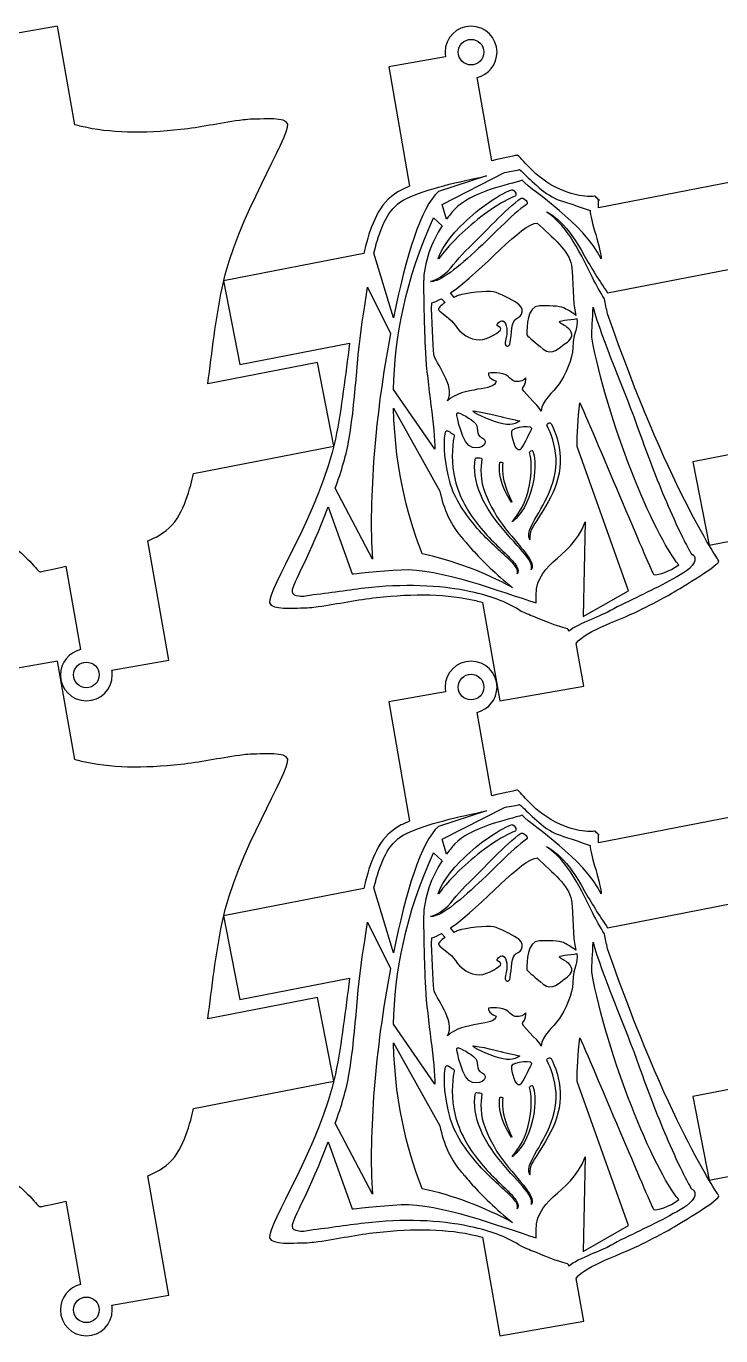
# Model space of a CAD drawing. Extents: x 0 to 3018, y 270 to 1701.
# Drawn here: x 750 to 1509, y 270 to 1701 of the extents above; entities that cross this region are included whole.
import ezdxf

# ---------------------------------------------------------------- set-up
doc = ezdxf.new("R2010")
doc.units = 0
doc.layers.add('H0106_Printing_Least_6', color=7, linetype='CONTINUOUS')

msp = doc.modelspace()

# ---------------------------------------------------------------- linework, layer by layer
at = {"layer": 'H0106_Printing_Least_6', "color": 7}
for points in [[(803.45328, 1593.08596), (784.59828, 1700.644957), (692.902283, 1684.569958), (701.085282, 1637.895959)], [(1208.34127, 1667.134758), (1146.218271, 1656.246759), (1169.070271, 1525.879762)], [(1258.732269, 1553.555761), (1242.749269, 1644.739759)], [(1253.102269, 1537.025762), (1200.46227, 1520.124762)], [(1209.36927, 1489.704763), (1204.59127, 1506.022762), (1272.578268, 1540.819761)], [(1385.297265, 1409.327765), (1539.513262, 1439.381764), (1521.703262, 1530.756762), (1375.427266, 1502.251762), (1375.420266, 1507.188762), (1375.481266, 1510.270762), (1375.511266, 1511.027762), (1375.515266, 1511.118762), (1375.515266, 1511.167762)], [(1371.631266, 1514.896762), (1371.445266, 1514.881762), (1371.078266, 1514.851762), (1369.594266, 1514.726762)], [(1195.20727, 1491.294763), (1204.49627, 1482.526763)], [(1119.101272, 1452.291764), (965.956276, 1422.446764), (983.765275, 1331.067767), (1103.554272, 1354.416766)], [(1151.600271, 1382.054765), (1130.105272, 1452.882764)], [(1123.054272, 1415.408765), (1148.373271, 1364.914766)], [(1203.79127, 1402.977765), (1207.93527, 1398.833765)], [(1217.61327, 1404.334765), (1213.84727, 1409.258765)], [(933.115277, 1212.00997), (1086.260273, 1241.854969), (1068.451273, 1333.233967), (948.662276, 1309.885967)], [(1196.71227, 1238.534769), (1151.517271, 1303.926767)], [(1151.498271, 1283.542768), (1202.01627, 1192.85277)], [(1632.729059, 1254.974969), (1478.514063, 1224.920969), (1496.323063, 1133.545972), (1642.599059, 1162.050971), (1642.606059, 1157.113971), (1642.546059, 1154.031971), (1642.515059, 1153.274971), (1642.511059, 1153.183971), (1642.511059, 1153.134971)], [(1360.927266, 1159.161771), (1358.709266, 1055.622774), (1408.021265, 1083.964773), (1352.096266, 1241.558769)], [(1128.422272, 1118.428772), (1087.891273, 1195.96577)], [(1080.069273, 1175.424771), (1106.274272, 1102.329772)], [(843.875279, 997.166975), (905.998277, 1008.054975), (883.146278, 1138.421972)], [(1237.951269, 1128.343772), (1237.953269, 1128.339772)], [(793.48428, 1110.746972), (809.46728, 1019.562975)], [(1248.764269, 1071.216773), (1267.618268, 963.656776), (1359.315266, 979.732776), (1351.131266, 1026.405774)], [(1343.096266, 1039.666774), (1342.920266, 1040.673774)], [(803.45328, 899.435778), (784.59828, 1006.994775), (692.902283, 990.919775), (701.085282, 944.245776)], [(1208.34127, 973.484476), (1146.218271, 962.596476), (1169.070271, 832.229479)], [(1258.732269, 859.905479), (1242.749269, 951.089476)], [(1209.36927, 796.05448), (1204.59127, 812.37248), (1272.578268, 847.169479)], [(1253.102269, 843.375479), (1200.46227, 826.475479)], [(1385.297265, 715.676482), (1539.513262, 745.731481), (1521.703262, 837.106479), (1375.427266, 808.60148), (1375.420266, 813.53848), (1375.481266, 816.62048), (1375.511266, 817.37748), (1375.515266, 817.46848), (1375.515266, 817.51748)], [(1371.631266, 821.246479), (1371.445266, 821.231479), (1371.078266, 821.201479), (1369.594266, 821.076479)], [(1195.20727, 797.64448), (1204.49627, 788.87648)], [(1119.101272, 758.641481), (965.956276, 728.796482), (983.765275, 637.418484), (1103.554272, 660.766483)], [(1151.600271, 688.404483), (1130.105272, 759.232481)], [(1123.054272, 721.758482), (1148.373271, 671.264483)], [(1217.61327, 710.684482), (1213.84727, 715.608482)], [(1203.79127, 709.327482), (1207.93527, 705.183482)], [(933.115277, 518.359787), (1086.260273, 548.205786), (1068.451273, 639.583784), (948.662276, 616.235785)], [(1196.71227, 544.884486), (1151.517271, 610.276485)], [(1151.498271, 589.892485), (1202.01627, 499.202488)], [(1632.729059, 561.324786), (1478.514063, 531.270787), (1496.323063, 439.895789), (1642.599059, 468.399788), (1642.606059, 463.463788), (1642.546059, 460.381788), (1642.515059, 459.624789), (1642.511059, 459.533789), (1642.511059, 459.484789)], [(1360.927266, 465.511488), (1358.709266, 361.972491), (1408.021265, 390.31449), (1352.096266, 547.908486)], [(1128.422272, 424.778489), (1087.891273, 502.315487)], [(1080.069273, 481.774488), (1106.274272, 408.67949)], [(843.875279, 303.516792), (905.998277, 314.404792), (883.146278, 444.771789)], [(1237.951269, 434.693489), (1237.953269, 434.689489)], [(793.48428, 417.09679), (809.46728, 325.912792)], [(1248.764269, 377.566491), (1267.618268, 270.006493), (1359.315266, 286.082493), (1351.131266, 332.755492)], [(1343.096266, 346.016491), (1342.920266, 347.023491)]]:
    msp.add_lwpolyline(points, dxfattribs=at)
for points in [[(1236.206269, 1686.303758)], [(1284.396268, 1514.934762)], [(1291.039268, 1512.835762)], [(1132.708272, 1462.956763)], [(1345.859266, 1439.536764)], [(1184.35627, 1421.087764)], [(1385.321265, 1386.441765)], [(1239.393269, 1268.459768)], [(1271.042268, 1266.096768)], [(1302.029267, 1259.671769)], [(1103.024272, 1250.074769)], [(1300.008267, 1234.816769)], [(1274.088268, 1197.12177)], [(1300.609267, 1139.532772)], [(1286.685268, 1107.078772)], [(1302.379267, 1110.756772)], [(1479.925263, 1114.884772)], [(816.01028, 1005.968975)], [(1236.206269, 992.653475)], [(1284.396268, 821.284479)], [(1291.039268, 819.18548)], [(1132.708272, 769.306481)], [(1345.859266, 745.886481)], [(1184.35627, 727.437482)], [(1385.321265, 692.791483)], [(1239.393269, 574.809486)], [(1271.042268, 572.446486)], [(1302.029267, 566.021486)], [(1103.024272, 556.424486)], [(1300.008267, 541.166486)], [(1274.088268, 503.471487)], [(1300.609267, 445.882489)], [(1302.379267, 417.10649)], [(1479.925263, 421.234489)], [(1286.685268, 413.42849)], [(816.01028, 312.318792)]]:
    msp.add_lwpolyline(points, close=True, dxfattribs=at)
for points in [[(1236.206269, 1700.664757), (1220.551269, 1700.664757), (1207.86027, 1687.973758), (1207.86027, 1672.318758)], [(1264.553268, 1672.318758), (1264.553268, 1687.973758), (1251.862269, 1700.664757), (1236.206269, 1700.664757)], [(1222.157269, 1672.318758), (1222.157269, 1680.042758), (1228.447269, 1686.303758), (1236.206269, 1686.303758)], [(1236.206269, 1686.303758), (1243.965269, 1686.303758), (1250.255269, 1680.042758), (1250.255269, 1672.318758)], [(1207.86027, 1672.318758), (1207.86027, 1670.546758), (1208.03027, 1668.816758), (1208.34127, 1667.134758)], [(1236.206269, 1658.333759), (1228.447269, 1658.333759), (1222.157269, 1664.594758), (1222.157269, 1672.318758)], [(1250.255269, 1672.318758), (1250.255269, 1664.594758), (1243.965269, 1658.333759), (1236.206269, 1658.333759)], [(1242.749269, 1644.739759), (1255.248269, 1647.693759), (1264.553268, 1658.915759), (1264.553268, 1672.318758)], [(810.83028, 1591.13896), (808.29928, 1591.72996), (805.85528, 1592.39296), (803.45328, 1593.08596)], [(919.300277, 1587.78096), (878.432278, 1583.27196), (840.919279, 1583.76096), (810.83028, 1591.13896)], [(983.117275, 1597.73096), (960.690276, 1594.64096), (939.805277, 1589.90096), (919.300277, 1587.78096)], [(964.225276, 1414.643965), (980.192275, 1492.294963), (1038.744274, 1579.478961), (1036.026274, 1593.69496)], [(1002.202275, 1599.12796), (995.892275, 1599.29096), (988.786275, 1598.40796), (983.117275, 1597.73096)], [(1036.026274, 1593.69496), (1034.230274, 1601.42996), (1008.676275, 1599.22996), (1002.202275, 1599.12796)], [(1286.862268, 1559.662761), (1285.999268, 1559.715761), (1274.707268, 1557.420761), (1258.732269, 1553.555761)], [(1333.865267, 1522.215762), (1304.050267, 1535.325762), (1290.991268, 1558.439761), (1286.862268, 1559.662761)], [(1165.523271, 1512.322762), (1186.49227, 1522.620762), (1224.403269, 1531.251762), (1253.102269, 1537.025762)], [(1292.160268, 1532.304762), (1277.654268, 1527.769762), (1235.142269, 1519.269762), (1218.13927, 1500.566762)], [(1272.578268, 1540.819761), (1280.375268, 1542.303761), (1286.264268, 1543.409761), (1289.139268, 1544.078761)], [(1289.139268, 1544.078761), (1298.001268, 1536.703762), (1310.767267, 1520.905762), (1327.948267, 1512.515762)], [(1378.258266, 1446.554764), (1358.507266, 1486.221763), (1304.843267, 1518.850762), (1292.160268, 1532.304762)], [(1159.916271, 1521.681762), (1150.182271, 1516.732762), (1140.301271, 1507.926762), (1134.908272, 1497.469763)], [(1200.46227, 1520.124762), (1181.94327, 1503.599762), (1164.685271, 1448.604764), (1151.600271, 1382.054765)], [(1169.070271, 1525.879762), (1165.820271, 1524.494762), (1162.752271, 1523.089762), (1159.916271, 1521.681762)], [(1224.594269, 1482.025763), (1241.635269, 1499.156763), (1264.298268, 1516.057762), (1280.755268, 1522.062762)], [(1280.755268, 1522.062762), (1282.037268, 1522.474762), (1284.674268, 1519.583762), (1285.026268, 1518.077762)], [(1285.026268, 1518.077762), (1285.376268, 1516.574762), (1285.271268, 1515.222762), (1284.396268, 1514.934762)], [(1357.467266, 1515.195762), (1349.320266, 1516.437762), (1341.290266, 1519.042762), (1333.865267, 1522.215762)], [(1132.708272, 1462.956763), (1138.858272, 1484.260763), (1147.189271, 1504.087762), (1165.523271, 1512.322762)], [(1284.396268, 1514.934762), (1270.049268, 1509.766762), (1246.754269, 1493.627763), (1229.666269, 1477.797763)], [(1230.234269, 1455.197764), (1251.419269, 1475.225763), (1273.542268, 1500.959762), (1291.039268, 1512.835762)], [(1296.811268, 1506.014762), (1281.153268, 1495.444763), (1257.862269, 1469.805763), (1236.345269, 1450.637764)], [(1291.039268, 1512.835762), (1292.614268, 1513.627762), (1296.691268, 1510.380762), (1297.209268, 1509.066762)], [(1297.209268, 1509.066762), (1297.720268, 1507.748762), (1297.732268, 1506.461762), (1296.811268, 1506.014762)], [(1327.948267, 1512.515762), (1333.752267, 1509.785762), (1345.492266, 1506.996762), (1366.155266, 1499.272763)], [(1369.594266, 1514.726762), (1365.626266, 1514.419762), (1361.537266, 1514.620762), (1357.467266, 1515.195762)], [(1375.515266, 1511.167762), (1378.971266, 1507.877762), (1370.812266, 1515.710762), (1371.631266, 1514.896762)], [(1134.908272, 1497.469763), (1129.176272, 1487.213763), (1125.327272, 1476.211763), (1122.247272, 1464.982763)], [(1151.517271, 1303.926767), (1152.802271, 1359.848766), (1164.327271, 1423.767764), (1195.20727, 1491.294763)], [(1218.13927, 1500.566762), (1215.17827, 1497.307763), (1212.22727, 1493.657763), (1209.36927, 1489.704763)], [(1332.358267, 1486.021763), (1324.571267, 1494.304763), (1318.237267, 1497.632763), (1318.763267, 1497.912763)], [(1318.763267, 1497.912763), (1318.899267, 1497.878763), (1325.733267, 1494.796763), (1333.986267, 1486.547763)], [(1366.155266, 1499.272763), (1366.015266, 1490.974763), (1378.727266, 1454.875764), (1378.258266, 1446.554764)], [(1204.49627, 1482.526763), (1193.17027, 1464.698763), (1184.35627, 1442.334764), (1184.35627, 1421.087764)], [(1200.46427, 1446.171764), (1199.16127, 1446.099764), (1206.97227, 1465.219763), (1224.594269, 1482.025763)], [(1229.666269, 1477.797763), (1211.78327, 1462.214763), (1200.79927, 1446.304764), (1200.46427, 1446.171764)], [(1213.84727, 1409.258765), (1248.953269, 1433.631764), (1291.561268, 1485.638763), (1308.450267, 1485.638763)], [(1308.450267, 1485.638763), (1325.453267, 1469.392763), (1343.217266, 1455.785764), (1345.859266, 1439.536764)], [(1357.062266, 1449.387764), (1349.100266, 1464.739763), (1340.335266, 1477.937763), (1332.358267, 1486.021763)], [(1333.986267, 1486.547763), (1342.422266, 1478.513763), (1351.606266, 1465.319763), (1359.883266, 1450.129764)], [(1122.247272, 1464.982763), (1121.104272, 1460.787763), (1120.063272, 1456.558764), (1119.101272, 1452.291764)], [(1130.105272, 1452.882764), (1130.921272, 1456.270764), (1131.773272, 1459.640764), (1132.708272, 1462.956763)], [(1205.40327, 1428.508764), (1213.19227, 1433.903764), (1219.81527, 1445.104764), (1230.234269, 1455.197764)], [(1236.345269, 1450.637764), (1225.616269, 1440.888764), (1215.32227, 1432.377764), (1206.99727, 1427.258764)], [(1381.993265, 1402.707765), (1372.502266, 1417.413765), (1365.047266, 1434.412764), (1357.062266, 1449.387764)], [(1359.883266, 1450.129764), (1367.427266, 1436.615764), (1376.569266, 1422.359764), (1385.297265, 1409.327765)], [(1345.859266, 1439.536764), (1348.505266, 1423.298764), (1346.616266, 1399.511765), (1350.766266, 1384.772765)], [(1184.35627, 1421.087764), (1184.35627, 1400.684765), (1184.89827, 1381.103765), (1185.98427, 1349.941766)], [(1192.07427, 1421.780764), (1191.84727, 1422.086764), (1197.68727, 1422.780764), (1205.40327, 1428.508764)], [(1206.99727, 1427.258764), (1198.76227, 1421.787764), (1192.16127, 1421.348764), (1192.07427, 1421.780764)], [(948.662276, 1309.885967), (953.403276, 1344.568966), (957.111276, 1380.051965), (964.225276, 1414.643965)], [(1120.260272, 1395.225765), (1121.142272, 1402.009765), (1122.062272, 1408.741765), (1123.054272, 1415.408765)], [(1193.20027, 1398.348765), (1196.57027, 1399.387765), (1200.11627, 1400.969765), (1203.79127, 1402.977765)], [(1222.196269, 1406.345765), (1220.956269, 1405.890765), (1219.36527, 1405.191765), (1217.61327, 1404.334765)], [(1260.650268, 1410.445765), (1253.848269, 1411.860765), (1229.793269, 1409.127765), (1222.196269, 1406.345765)], [(1285.588268, 1398.822765), (1281.880268, 1400.904765), (1267.451268, 1409.025765), (1260.650268, 1410.445765)], [(1385.321265, 1386.441765), (1383.977265, 1392.090765), (1382.888265, 1397.534765), (1381.993265, 1402.707765)], [(1103.024272, 1250.074769), (1111.321272, 1299.129768), (1111.317272, 1348.339766), (1120.260272, 1395.225765)], [(1195.46627, 1342.426766), (1194.71127, 1351.118766), (1192.82427, 1382.860765), (1193.20027, 1398.348765)], [(1207.93527, 1398.833765), (1203.08227, 1395.630765), (1199.43227, 1392.309765), (1200.85227, 1390.606765)], [(1200.85227, 1390.606765), (1203.68627, 1387.202765), (1214.45527, 1381.073765), (1219.08527, 1373.599766)], [(1285.588268, 1381.103765), (1291.877268, 1383.382765), (1296.210268, 1392.870765), (1285.588268, 1398.822765)], [(1310.812267, 1395.138765), (1297.098268, 1394.286765), (1297.209268, 1372.842766), (1297.209268, 1363.396766)], [(1337.170267, 1393.154765), (1333.770267, 1394.858765), (1319.342267, 1395.668765), (1310.812267, 1395.138765)], [(1350.766266, 1384.772765), (1347.105266, 1387.683765), (1339.813267, 1391.832765), (1337.170267, 1393.154765)], [(1367.955266, 1360.924766), (1368.285266, 1369.136766), (1368.947266, 1380.823765), (1369.542266, 1393.552765)], [(1369.542266, 1393.552765), (1378.867266, 1359.133766), (1404.826265, 1300.481767), (1420.004264, 1257.434769)], [(1219.08527, 1373.599766), (1224.469269, 1364.907766), (1235.712269, 1357.729766), (1245.347269, 1358.012766)], [(1268.867268, 1369.915766), (1268.867268, 1372.467766), (1262.918268, 1373.031766), (1264.617268, 1375.019766)], [(1264.617268, 1375.019766), (1266.319268, 1377.003766), (1270.285268, 1382.103765), (1273.687268, 1375.867766)], [(1273.687268, 1375.867766), (1277.088268, 1369.632766), (1274.255268, 1359.148766), (1273.403268, 1355.180766)], [(1279.025268, 1355.006766), (1280.271268, 1363.778766), (1280.473268, 1379.248766), (1285.588268, 1381.103765)], [(1333.770267, 1376.151766), (1331.215267, 1378.135766), (1333.487267, 1378.699766), (1338.302267, 1379.411766)], [(1345.670266, 1366.516766), (1342.857266, 1372.392766), (1336.319267, 1374.167766), (1333.770267, 1376.151766)], [(1338.302267, 1379.411766), (1341.873266, 1379.941766), (1348.752266, 1380.149765), (1351.617266, 1381.201765)], [(1351.617266, 1381.201765), (1353.742266, 1369.976766), (1347.862266, 1368.867766), (1347.370266, 1349.229766)], [(1506.802262, 1116.531772), (1504.677262, 1120.347772), (1450.348264, 1198.99777), (1385.321265, 1386.441765)], [(1148.373271, 1364.914766), (1131.277272, 1276.837768), (1124.220272, 1183.85377), (1128.422272, 1118.428772)], [(1245.347269, 1358.012766), (1254.982269, 1358.296766), (1268.867268, 1367.364766), (1268.867268, 1369.915766)], [(1297.209268, 1363.396766), (1299.948268, 1360.375766), (1305.427267, 1355.748766), (1315.064267, 1347.809766)], [(1338.018267, 1353.193766), (1342.270266, 1356.029766), (1348.487266, 1360.636766), (1345.670266, 1366.516766)], [(1462.998263, 1112.366772), (1435.769264, 1144.418771), (1384.266265, 1270.424768), (1367.955266, 1360.924766)], [(1103.554272, 1354.416766), (1098.814273, 1319.732767), (1095.105273, 1284.250768), (1087.991273, 1249.657769)], [(1185.98427, 1349.941766), (1187.10927, 1317.646767), (1196.03427, 1268.739768), (1196.60027, 1242.668769)], [(1273.403268, 1355.180766), (1272.553268, 1351.209766), (1278.077268, 1348.339766), (1279.025268, 1355.006766)], [(1315.064267, 1347.809766), (1324.699267, 1339.874767), (1333.770267, 1350.361766), (1338.018267, 1353.193766)], [(1347.370266, 1349.229766), (1347.090266, 1337.894767), (1339.139267, 1319.471767), (1332.343267, 1309.832767)], [(1210.39427, 1291.413768), (1220.219269, 1307.284767), (1196.22427, 1333.733767), (1195.46627, 1342.426766)], [(1255.171269, 1321.644767), (1255.171269, 1321.644767), (1254.416269, 1315.973767), (1263.483268, 1312.952767)], [(1276.710268, 1317.866767), (1271.042268, 1323.533767), (1255.171269, 1321.644767), (1255.171269, 1321.644767)], [(1288.800268, 1312.573767), (1284.267268, 1312.198767), (1282.378268, 1312.198767), (1276.710268, 1317.866767)], [(1295.983268, 1316.351767), (1295.983268, 1316.351767), (1293.336268, 1312.952767), (1288.800268, 1312.573767)], [(1292.581268, 1305.769767), (1295.983268, 1308.037767), (1295.983268, 1316.351767), (1295.983268, 1316.351767)], [(1263.483268, 1312.952767), (1263.296268, 1301.457767), (1227.587269, 1307.663767), (1210.39427, 1291.413768)], [(1312.607267, 1280.078768), (1309.962267, 1287.260768), (1289.179268, 1303.505767), (1292.581268, 1305.769767)], [(1332.343267, 1309.832767), (1325.551267, 1300.200767), (1313.837267, 1291.981768), (1312.607267, 1280.078768)], [(1352.096266, 1241.558769), (1351.914266, 1254.377769), (1353.171266, 1271.467768), (1354.958266, 1289.261768)], [(1354.958266, 1289.261768), (1373.551266, 1247.835769), (1433.952264, 1102.455772), (1435.792264, 1101.534772)], [(1182.85927, 1124.269772), (1170.558271, 1155.371771), (1152.975271, 1211.91177), (1151.498271, 1283.542768)], [(1220.548269, 1277.386768), (1220.399269, 1281.085768), (1232.594269, 1273.558768), (1239.393269, 1268.459768)], [(1237.839269, 1240.401769), (1226.366269, 1243.236769), (1220.632269, 1275.323768), (1220.548269, 1277.386768)], [(1237.977269, 1280.078768), (1235.666269, 1281.990768), (1263.105268, 1275.732768), (1268.585268, 1274.221768)], [(1271.042268, 1266.096768), (1260.084268, 1268.739768), (1242.924269, 1275.989768), (1237.977269, 1280.078768)], [(1268.585268, 1274.221768), (1274.064268, 1272.710768), (1289.368268, 1269.306768), (1289.368268, 1269.306768)], [(1207.92427, 1255.446769), (1208.60927, 1262.822768), (1214.59727, 1255.683769), (1215.79927, 1255.446769)], [(1239.393269, 1268.459768), (1246.197269, 1263.359768), (1239.679269, 1254.288769), (1248.181269, 1250.884769)], [(1289.368268, 1269.306768), (1289.368268, 1269.306768), (1281.999268, 1263.450768), (1271.042268, 1266.096768)], [(1280.913268, 1258.539769), (1281.480268, 1263.359768), (1306.420267, 1266.051768), (1302.029267, 1259.671769)], [(1302.029267, 1259.671769), (1298.634268, 1254.750769), (1292.390268, 1238.984769), (1289.368268, 1237.853769)], [(1319.188267, 1264.136768), (1318.567267, 1265.412768), (1319.408267, 1266.277768), (1320.644267, 1266.932768)], [(1329.018267, 1229.040769), (1328.421267, 1243.191769), (1323.553267, 1255.602769), (1319.188267, 1264.136768)], [(1320.644267, 1266.932768), (1321.881267, 1267.587768), (1323.138267, 1267.602768), (1323.709267, 1266.434768)], [(1323.709267, 1266.434768), (1328.275267, 1257.513769), (1333.256267, 1244.379769), (1333.656267, 1229.441769)], [(1087.991273, 1249.657769), (1072.024273, 1172.007771), (1013.472275, 1084.823773), (1016.190275, 1070.607773)], [(1087.891273, 1195.96577), (1094.595273, 1214.57377), (1100.181272, 1233.260769), (1103.024272, 1250.074769)], [(1212.89927, 1203.34477), (1207.87327, 1222.142769), (1205.62827, 1242.624769), (1207.92427, 1255.446769)], [(1217.60327, 1252.710769), (1215.38427, 1240.272769), (1214.30427, 1222.880769), (1218.82227, 1204.85577)], [(1215.79927, 1255.446769), (1216.99727, 1255.218769), (1217.85327, 1254.313769), (1217.60327, 1252.710769)], [(1248.181269, 1250.884769), (1256.684269, 1247.484769), (1249.313269, 1237.569769), (1237.839269, 1240.401769)], [(1289.368268, 1237.853769), (1284.999268, 1236.209769), (1280.024268, 1250.987769), (1280.913268, 1258.539769)], [(1420.004264, 1257.434769), (1428.772264, 1232.446769), (1438.657264, 1206.61877), (1449.539264, 1181.12377)], [(1196.60027, 1242.668769), (1196.62927, 1241.351769), (1196.66727, 1239.962769), (1196.71227, 1238.534769)], [(1296.635268, 1186.55077), (1302.272267, 1202.81377), (1303.668267, 1224.357769), (1300.008267, 1234.816769)], [(1303.840267, 1236.382769), (1308.094267, 1223.737769), (1305.803267, 1202.59177), (1299.454268, 1185.90077)], [(1300.008267, 1234.816769), (1299.739268, 1235.521769), (1300.498267, 1236.129769), (1301.519267, 1236.641769)], [(1301.519267, 1236.641769), (1302.537267, 1237.165769), (1303.512267, 1237.219769), (1303.840267, 1236.382769)], [(1246.816269, 1188.57377), (1240.618269, 1202.61177), (1239.111269, 1217.27677), (1240.720269, 1227.640769)], [(1240.720269, 1227.640769), (1240.903269, 1229.186769), (1241.721269, 1229.450769), (1242.675269, 1229.292769)], [(1242.675269, 1229.292769), (1243.628269, 1229.137769), (1248.090269, 1229.238769), (1247.946269, 1227.977769)], [(1247.946269, 1227.977769), (1246.436269, 1218.15777), (1245.925269, 1204.24977), (1251.659269, 1190.67277)], [(1271.941268, 1196.08377), (1267.734268, 1205.09477), (1266.392268, 1217.28177), (1267.678268, 1224.068769)], [(1267.678268, 1224.068769), (1267.724268, 1224.575769), (1268.496268, 1224.595769), (1269.434268, 1224.458769)], [(1269.434268, 1224.458769), (1270.373268, 1224.321769), (1271.118268, 1224.027769), (1271.079268, 1223.617769)], [(1271.079268, 1223.617769), (1269.894268, 1217.22077), (1270.672268, 1206.13777), (1274.088268, 1197.12177)], [(1319.637267, 1186.96077), (1325.806267, 1199.75177), (1329.863267, 1214.90977), (1329.018267, 1229.040769)], [(1333.656267, 1229.441769), (1334.292267, 1214.51377), (1329.722267, 1198.75477), (1323.055267, 1185.93877)], [(929.969277, 1199.31997), (931.112277, 1203.51497), (932.154277, 1207.74397), (933.115277, 1212.00997)], [(1243.055269, 1152.102771), (1230.658269, 1166.440771), (1217.65627, 1184.49077), (1212.89927, 1203.34477)], [(1218.82227, 1204.85577), (1223.089269, 1186.78577), (1233.188269, 1168.978771), (1244.943269, 1154.645771)], [(917.309277, 1166.831971), (923.041277, 1177.088971), (926.889277, 1188.09097), (929.969277, 1199.31997)], [(1202.01627, 1192.85277), (1206.29227, 1173.903771), (1213.95427, 1154.568771), (1227.776269, 1140.076771)], [(1272.279268, 1149.697771), (1262.591268, 1161.082771), (1252.831269, 1174.452771), (1246.816269, 1188.57377)], [(1251.659269, 1190.67277), (1257.226269, 1177.038771), (1264.499268, 1163.163771), (1273.776268, 1151.706771)], [(1280.650268, 1180.59977), (1280.323268, 1180.25977), (1275.935268, 1187.02777), (1271.941268, 1196.08377)], [(1274.088268, 1197.12177), (1277.350268, 1188.12077), (1280.999268, 1180.88277), (1280.650268, 1180.59977)], [(1041.074274, 1083.634773), (1040.973274, 1090.877773), (1061.162273, 1124.298772), (1080.069273, 1175.424771)], [(1281.302268, 1159.165771), (1280.487268, 1159.466771), (1291.352268, 1169.745771), (1296.635268, 1186.55077)], [(1299.454268, 1185.90077), (1293.324268, 1168.860771), (1281.519268, 1158.924771), (1281.302268, 1159.165771)], [(1302.070267, 1154.405771), (1306.088267, 1163.194771), (1313.616267, 1174.050771), (1319.637267, 1186.96077)], [(1323.055267, 1185.93877), (1316.539267, 1172.966771), (1308.601267, 1162.417771), (1304.055267, 1154.127771)], [(1449.539264, 1181.12377), (1454.975264, 1168.376771), (1460.665263, 1155.712771), (1466.742263, 1143.336771)], [(892.300278, 1142.620971), (902.034277, 1147.568971), (911.916277, 1156.375971), (917.309277, 1166.831971)], [(1307.464267, 1070.607773), (1303.027267, 1117.019772), (1343.698266, 1114.434772), (1360.927266, 1159.161771)], [(1277.709268, 1118.110772), (1268.800268, 1126.609772), (1255.435269, 1137.646772), (1243.055269, 1152.102771)], [(1244.943269, 1154.645771), (1256.646269, 1140.195771), (1269.541268, 1128.859772), (1278.290268, 1119.885772)], [(1297.355268, 1120.739772), (1291.533268, 1128.546772), (1281.940268, 1138.255772), (1272.279268, 1149.697771)], [(1273.776268, 1151.706771), (1283.042268, 1140.196771), (1292.323268, 1130.241772), (1298.037268, 1122.044772)], [(1300.609267, 1139.532772), (1300.149267, 1138.749772), (1297.153268, 1145.554771), (1302.070267, 1154.405771)], [(1304.055267, 1154.127771), (1298.795268, 1145.837771), (1300.479267, 1139.649772), (1300.609267, 1139.532772)], [(718.351282, 1142.086971), (748.166281, 1128.975972), (761.225281, 1105.862972), (765.354281, 1104.639972)], [(883.146278, 1138.421972), (886.396278, 1139.807972), (889.465278, 1141.211971), (892.300278, 1142.620971)], [(1227.776269, 1140.076771), (1227.776269, 1140.076771), (1231.539269, 1135.411772), (1237.951269, 1128.343772)], [(1466.742263, 1143.336771), (1469.797263, 1137.153772), (1472.909263, 1131.027772), (1476.347263, 1125.057772)], [(1281.556268, 1087.481773), (1250.528269, 1103.908772), (1216.71327, 1117.174772), (1182.85927, 1124.269772)], [(1237.953269, 1128.339772), (1247.683269, 1117.617772), (1263.512268, 1101.360772), (1281.556268, 1087.481773)], [(1286.685268, 1107.078772), (1285.573268, 1110.147772), (1282.115268, 1113.853772), (1277.709268, 1118.110772)], [(1278.290268, 1119.885772), (1282.641268, 1115.390772), (1286.021268, 1111.370772), (1287.312268, 1107.892772)], [(1302.379267, 1110.756772), (1302.111267, 1113.337772), (1300.245267, 1116.853772), (1297.355268, 1120.739772)], [(1298.037268, 1122.044772), (1300.898267, 1117.984772), (1302.774267, 1114.185772), (1303.000267, 1111.256772)], [(1455.577264, 1081.101773), (1466.295263, 1087.769773), (1508.774262, 1112.741772), (1506.802262, 1116.531772)], [(1476.347263, 1125.057772), (1477.945263, 1122.198772), (1478.270263, 1124.322772), (1479.789263, 1121.971772)], [(1479.789263, 1121.971772), (1481.027263, 1119.711772), (1481.068263, 1117.375772), (1479.925263, 1114.884772)], [(765.354281, 1104.639972), (766.217281, 1104.586972), (777.509281, 1106.880972), (793.48428, 1110.746972)], [(1106.274272, 1102.329772), (1106.274272, 1102.329772), (1136.318272, 1105.764772), (1160.037271, 1106.927772)], [(1160.037271, 1106.927772), (1201.15327, 1108.945772), (1269.632268, 1082.445773), (1307.464267, 1070.607773)], [(1286.665268, 1102.330772), (1286.264268, 1102.310772), (1287.803268, 1103.963772), (1286.685268, 1107.078772)], [(1287.312268, 1107.892772), (1288.688268, 1104.206772), (1286.579268, 1102.274772), (1286.665268, 1102.330772)], [(1301.830267, 1106.927772), (1301.522267, 1106.941772), (1302.622267, 1108.165772), (1302.379267, 1110.756772)], [(1303.000267, 1111.256772), (1303.238267, 1108.280772), (1301.798267, 1106.946772), (1301.830267, 1106.927772)], [(1435.792264, 1101.534772), (1438.059264, 1100.399772), (1453.362264, 1104.435772), (1462.998263, 1112.366772)], [(1479.925263, 1114.884772), (1474.288263, 1104.809772), (1463.543263, 1101.046772), (1453.094264, 1094.841773)], [(1127.894272, 1087.481773), (1107.278272, 1085.535773), (1085.767273, 1081.851773), (1063.765273, 1079.341773)], [(1240.122269, 1081.840773), (1209.10327, 1089.404773), (1169.084271, 1091.691773), (1127.894272, 1087.481773)], [(1453.094264, 1094.841773), (1442.133264, 1088.708773), (1431.142264, 1083.683773), (1420.674264, 1078.341773)], [(1048.195274, 1077.841773), (1043.567274, 1079.030773), (1041.250274, 1078.622773), (1041.074274, 1083.634773)], [(1063.765273, 1079.341773), (1058.432274, 1078.883773), (1052.407274, 1076.705773), (1048.195274, 1077.841773)], [(1069.100273, 1066.571773), (1091.526273, 1069.660773), (1112.411272, 1074.400773), (1132.916272, 1076.520773)], [(1132.916272, 1076.520773), (1173.784271, 1081.030773), (1211.29827, 1080.541773), (1241.386269, 1073.162773)], [(1291.003268, 1061.416773), (1277.355268, 1070.692773), (1260.219268, 1077.187773), (1240.122269, 1081.840773)], [(1241.386269, 1073.162773), (1243.918269, 1072.571773), (1246.361269, 1071.909773), (1248.764269, 1071.216773)], [(1420.674264, 1078.341773), (1410.202265, 1072.999773), (1397.613265, 1067.756773), (1388.478265, 1062.206773)], [(1423.229264, 1064.072773), (1433.592264, 1069.410773), (1444.522264, 1074.866773), (1455.577264, 1081.101773)], [(1016.190275, 1070.607773), (1017.987275, 1062.872773), (1043.540274, 1065.072773), (1050.014274, 1065.174773)], [(1050.014274, 1065.174773), (1056.324274, 1065.011773), (1063.430273, 1065.893773), (1069.100273, 1066.571773)], [(1307.567267, 1054.476774), (1301.989267, 1056.664774), (1296.476268, 1058.997774), (1291.003268, 1061.416773)], [(1388.478265, 1062.206773), (1380.806265, 1057.331774), (1352.679266, 1048.180774), (1343.096266, 1039.666774)], [(1351.415266, 1026.910774), (1360.615266, 1040.252774), (1403.126265, 1053.316774), (1423.229264, 1064.072773)], [(1341.500266, 1042.228774), (1326.963267, 1046.310774), (1321.706267, 1048.934774), (1307.567267, 1054.476774)], [(1342.920266, 1040.673774), (1342.788266, 1041.423774), (1342.233266, 1042.022774), (1341.500266, 1042.228774)], [(809.46728, 1019.562975), (796.96828, 1016.607975), (787.66428, 1005.385975), (787.66428, 991.983975)], [(1351.131266, 1026.405774), (1351.226266, 1026.575774), (1351.315266, 1026.729774), (1351.415266, 1026.910774)], [(801.96128, 991.983975), (801.96128, 999.707975), (808.25128, 1005.968975), (816.01028, 1005.968975)], [(816.01028, 1005.968975), (823.769279, 1005.968975), (830.059279, 999.707975), (830.059279, 991.983975)], [(1236.206269, 1007.014475), (1220.551269, 1007.014475), (1207.86027, 994.323475), (1207.86027, 978.668476)], [(1264.553268, 978.668476), (1264.553268, 994.323475), (1251.862269, 1007.014475), (1236.206269, 1007.014475)], [(787.66428, 991.983975), (787.66428, 976.327976), (800.35528, 963.636976), (816.01028, 963.636976)], [(816.01028, 977.998976), (808.25128, 977.998976), (801.96128, 984.259975), (801.96128, 991.983975)], [(830.059279, 991.983975), (830.059279, 984.259975), (823.769279, 977.998976), (816.01028, 977.998976)], [(816.01028, 963.636976), (831.665279, 963.636976), (844.356279, 976.327976), (844.356279, 991.983975)], [(844.356279, 991.983975), (844.356279, 993.754975), (844.186279, 995.485975), (843.875279, 997.166975)], [(1222.157269, 978.668476), (1222.157269, 986.392475), (1228.447269, 992.653475), (1236.206269, 992.653475)], [(1236.206269, 992.653475), (1243.965269, 992.653475), (1250.255269, 986.392475), (1250.255269, 978.668476)], [(1207.86027, 978.668476), (1207.86027, 976.896476), (1208.03027, 975.166476), (1208.34127, 973.484476)], [(1236.206269, 964.683476), (1228.447269, 964.683476), (1222.157269, 970.944476), (1222.157269, 978.668476)], [(1250.255269, 978.668476), (1250.255269, 970.944476), (1243.965269, 964.683476), (1236.206269, 964.683476)], [(1242.749269, 951.089476), (1255.248269, 954.043476), (1264.553268, 965.265476), (1264.553268, 978.668476)], [(983.117275, 904.080777), (960.690276, 900.990777), (939.805277, 896.250778), (919.300277, 894.130778)], [(1002.202275, 905.477777), (995.892275, 905.640777), (988.786275, 904.757777), (983.117275, 904.080777)], [(1036.026274, 900.044777), (1034.230274, 907.779777), (1008.676275, 905.579777), (1002.202275, 905.477777)], [(810.83028, 897.488778), (808.29928, 898.079778), (805.85528, 898.742778), (803.45328, 899.435778)], [(919.300277, 894.130778), (878.432278, 889.621778), (840.919279, 890.110778), (810.83028, 897.488778)], [(964.225276, 720.993782), (980.192275, 798.64478), (1038.744274, 885.828778), (1036.026274, 900.044777)], [(1286.862268, 866.012478), (1285.999268, 866.065478), (1274.707268, 863.770478), (1258.732269, 859.905479)], [(1333.865267, 828.565479), (1304.050267, 841.675479), (1290.991268, 864.789478), (1286.862268, 866.012478)], [(1272.578268, 847.169479), (1280.375268, 848.653479), (1286.264268, 849.759479), (1289.139268, 850.428479)], [(1289.139268, 850.428479), (1298.001268, 843.053479), (1310.767267, 827.255479), (1327.948267, 818.86548)], [(1169.070271, 832.229479), (1165.820271, 830.844479), (1162.752271, 829.439479), (1159.916271, 828.031479)], [(1165.523271, 818.67248), (1186.49227, 828.970479), (1224.403269, 837.601479), (1253.102269, 843.375479)], [(1292.160268, 838.654479), (1277.654268, 834.118479), (1235.142269, 825.619479), (1218.13927, 806.91648)], [(1378.258266, 752.904481), (1358.507266, 792.57148), (1304.843267, 825.200479), (1292.160268, 838.654479)], [(1132.708272, 769.306481), (1138.858272, 790.61048), (1147.189271, 810.43748), (1165.523271, 818.67248)], [(1159.916271, 828.031479), (1150.182271, 823.082479), (1140.301271, 814.27648), (1134.908272, 803.81948)], [(1200.46227, 826.475479), (1181.94327, 809.94948), (1164.685271, 754.954481), (1151.600271, 688.404483)], [(1224.594269, 788.37548), (1241.635269, 805.50648), (1264.298268, 822.407479), (1280.755268, 828.412479)], [(1284.396268, 821.284479), (1270.049268, 816.11648), (1246.754269, 799.97748), (1229.666269, 784.14748)], [(1230.234269, 761.547481), (1251.419269, 781.57548), (1273.542268, 807.30948), (1291.039268, 819.18548)], [(1280.755268, 828.412479), (1282.037268, 828.824479), (1284.674268, 825.933479), (1285.026268, 824.427479)], [(1285.026268, 824.427479), (1285.376268, 822.924479), (1285.271268, 821.572479), (1284.396268, 821.284479)], [(1291.039268, 819.18548), (1292.614268, 819.97748), (1296.691268, 816.73048), (1297.209268, 815.41648)], [(1327.948267, 818.86548), (1333.752267, 816.13548), (1345.492266, 813.34648), (1366.155266, 805.62248)], [(1357.467266, 821.545479), (1349.320266, 822.787479), (1341.290266, 825.392479), (1333.865267, 828.565479)], [(1369.594266, 821.076479), (1365.626266, 820.769479), (1361.537266, 820.970479), (1357.467266, 821.545479)], [(1375.515266, 817.51748), (1378.971266, 814.22748), (1370.812266, 822.060479), (1371.631266, 821.246479)], [(1134.908272, 803.81948), (1129.176272, 793.56348), (1125.327272, 782.56148), (1122.247272, 771.332481)], [(1218.13927, 806.91648), (1215.17827, 803.65748), (1212.22727, 800.00748), (1209.36927, 796.05448)], [(1296.811268, 812.36448), (1281.153268, 801.79448), (1257.862269, 776.155481), (1236.345269, 756.987481)], [(1297.209268, 815.41648), (1297.720268, 814.09848), (1297.732268, 812.81148), (1296.811268, 812.36448)], [(1332.358267, 792.37148), (1324.571267, 800.65448), (1318.237267, 803.98248), (1318.763267, 804.26248)], [(1318.763267, 804.26248), (1318.899267, 804.22848), (1325.733267, 801.14648), (1333.986267, 792.89748)], [(1366.155266, 805.62248), (1366.015266, 797.32448), (1378.727266, 761.225481), (1378.258266, 752.904481)], [(1151.517271, 610.276485), (1152.802271, 666.199483), (1164.327271, 730.117482), (1195.20727, 797.64448)], [(1204.49627, 788.87648), (1193.17027, 771.048481), (1184.35627, 748.684481), (1184.35627, 727.437482)], [(1200.46427, 752.522481), (1199.16127, 752.449481), (1206.97227, 771.569481), (1224.594269, 788.37548)], [(1213.84727, 715.608482), (1248.953269, 739.981482), (1291.561268, 791.98848), (1308.450267, 791.98848)], [(1308.450267, 791.98848), (1325.453267, 775.742481), (1343.217266, 762.135481), (1345.859266, 745.886481)], [(1357.062266, 755.737481), (1349.100266, 771.089481), (1340.335266, 784.28748), (1332.358267, 792.37148)], [(1333.986267, 792.89748), (1342.422266, 784.86348), (1351.606266, 771.669481), (1359.883266, 756.479481)], [(1229.666269, 784.14748), (1211.78327, 768.564481), (1200.79927, 752.654481), (1200.46427, 752.522481)], [(1122.247272, 771.332481), (1121.104272, 767.137481), (1120.063272, 762.908481), (1119.101272, 758.641481)], [(1130.105272, 759.232481), (1130.921272, 762.620481), (1131.773272, 765.990481), (1132.708272, 769.306481)], [(1205.40327, 734.858482), (1213.19227, 740.253481), (1219.81527, 751.454481), (1230.234269, 761.547481)], [(1236.345269, 756.987481), (1225.616269, 747.238481), (1215.32227, 738.727482), (1206.99727, 733.608482)], [(1345.859266, 745.886481), (1348.505266, 729.648482), (1346.616266, 705.861482), (1350.766266, 691.122483)], [(1381.993265, 709.057482), (1372.502266, 723.763482), (1365.047266, 740.762481), (1357.062266, 755.737481)], [(1359.883266, 756.479481), (1367.427266, 742.965481), (1376.569266, 728.709482), (1385.297265, 715.676482)], [(1192.07427, 728.130482), (1191.84727, 728.436482), (1197.68727, 729.129482), (1205.40327, 734.858482)], [(1206.99727, 733.608482), (1198.76227, 728.137482), (1192.16127, 727.698482), (1192.07427, 728.130482)], [(948.662276, 616.235785), (953.403276, 650.918784), (957.111276, 686.401783), (964.225276, 720.993782)], [(1120.260272, 701.575482), (1121.142272, 708.359482), (1122.062272, 715.091482), (1123.054272, 721.758482)], [(1184.35627, 727.437482), (1184.35627, 707.034482), (1184.89827, 687.453483), (1185.98427, 656.291484)], [(1260.650268, 716.795482), (1253.848269, 718.210482), (1229.793269, 715.477482), (1222.196269, 712.695482)], [(1285.588268, 705.172482), (1281.880268, 707.254482), (1267.451268, 715.375482), (1260.650268, 716.795482)], [(1103.024272, 556.424486), (1111.321272, 605.479485), (1111.317272, 654.689484), (1120.260272, 701.575482)], [(1195.46627, 648.776484), (1194.71127, 657.468484), (1192.82427, 689.210483), (1193.20027, 704.698482)], [(1193.20027, 704.698482), (1196.57027, 705.737482), (1200.11627, 707.319482), (1203.79127, 709.327482)], [(1207.93527, 705.183482), (1203.08227, 701.980482), (1199.43227, 698.659483), (1200.85227, 696.956483)], [(1222.196269, 712.695482), (1220.956269, 712.241482), (1219.36527, 711.541482), (1217.61327, 710.684482)], [(1285.588268, 687.453483), (1291.877268, 689.732483), (1296.210268, 699.220483), (1285.588268, 705.172482)], [(1310.812267, 701.488482), (1297.098268, 700.636482), (1297.209268, 679.192483), (1297.209268, 669.746483)], [(1337.170267, 699.504483), (1333.770267, 701.208482), (1319.342267, 702.018482), (1310.812267, 701.488482)], [(1385.321265, 692.791483), (1383.977265, 698.440483), (1382.888265, 703.884482), (1381.993265, 709.057482)], [(1200.85227, 696.956483), (1203.68627, 693.552483), (1214.45527, 687.423483), (1219.08527, 679.949483)], [(1264.617268, 681.369483), (1266.319268, 683.353483), (1270.285268, 688.453483), (1273.687268, 682.217483)], [(1279.025268, 661.356483), (1280.271268, 670.128483), (1280.473268, 685.598483), (1285.588268, 687.453483)], [(1350.766266, 691.122483), (1347.105266, 694.033483), (1339.813267, 698.183483), (1337.170267, 699.504483)], [(1338.302267, 685.761483), (1341.873266, 686.291483), (1348.752266, 686.499483), (1351.617266, 687.551483)], [(1351.617266, 687.551483), (1353.742266, 676.326483), (1347.862266, 675.217483), (1347.370266, 655.579484)], [(1367.955266, 667.274483), (1368.285266, 675.486483), (1368.947266, 687.173483), (1369.542266, 699.902483)], [(1369.542266, 699.902483), (1378.867266, 665.483483), (1404.826265, 606.831485), (1420.004264, 563.784486)], [(1506.802262, 422.881489), (1504.677262, 426.697489), (1450.348264, 505.347487), (1385.321265, 692.791483)], [(1219.08527, 679.949483), (1224.469269, 671.257483), (1235.712269, 664.079483), (1245.347269, 664.362483)], [(1245.347269, 664.362483), (1254.982269, 664.646483), (1268.867268, 673.714483), (1268.867268, 676.266483)], [(1268.867268, 676.266483), (1268.867268, 678.817483), (1262.918268, 679.381483), (1264.617268, 681.369483)], [(1273.687268, 682.217483), (1277.088268, 675.982483), (1274.255268, 665.498483), (1273.403268, 661.530483)], [(1333.770267, 682.501483), (1331.215267, 684.485483), (1333.487267, 685.049483), (1338.302267, 685.761483)], [(1345.670266, 672.866483), (1342.857266, 678.742483), (1336.319267, 680.517483), (1333.770267, 682.501483)], [(1338.018267, 659.543484), (1342.270266, 662.379483), (1348.487266, 666.986483), (1345.670266, 672.866483)], [(1103.554272, 660.766483), (1098.814273, 626.082484), (1095.105273, 590.600485), (1087.991273, 556.007486)], [(1148.373271, 671.264483), (1131.277272, 583.187485), (1124.220272, 490.203488), (1128.422272, 424.778489)], [(1273.403268, 661.530483), (1272.553268, 657.559484), (1278.077268, 654.689484), (1279.025268, 661.356483)], [(1297.209268, 669.746483), (1299.948268, 666.725483), (1305.427267, 662.098483), (1315.064267, 654.159484)], [(1315.064267, 654.159484), (1324.699267, 646.224484), (1333.770267, 656.711484), (1338.018267, 659.543484)], [(1462.998263, 418.71649), (1435.769264, 450.768489), (1384.266265, 576.774486), (1367.955266, 667.274483)], [(1185.98427, 656.291484), (1187.10927, 623.996484), (1196.03427, 575.089486), (1196.60027, 549.018486)], [(1210.39427, 597.763485), (1220.219269, 613.634485), (1196.22427, 640.083484), (1195.46627, 648.776484)], [(1347.370266, 655.579484), (1347.090266, 644.243484), (1339.139267, 625.821484), (1332.343267, 616.182485)], [(1276.710268, 624.216484), (1271.042268, 629.883484), (1255.171269, 627.994484), (1255.171269, 627.994484)], [(1263.483268, 619.302485), (1263.296268, 607.807485), (1227.587269, 614.013485), (1210.39427, 597.763485)], [(1255.171269, 627.994484), (1255.171269, 627.994484), (1254.416269, 622.323484), (1263.483268, 619.302485)], [(1288.800268, 618.923485), (1284.267268, 618.548485), (1282.378268, 618.548485), (1276.710268, 624.216484)], [(1295.983268, 622.701484), (1295.983268, 622.701484), (1293.336268, 619.302485), (1288.800268, 618.923485)], [(1292.581268, 612.120485), (1295.983268, 614.387485), (1295.983268, 622.701484), (1295.983268, 622.701484)], [(1332.343267, 616.182485), (1325.551267, 606.550485), (1313.837267, 598.331485), (1312.607267, 586.428485)], [(1312.607267, 586.428485), (1309.962267, 593.610485), (1289.179268, 609.855485), (1292.581268, 612.120485)], [(1182.85927, 430.619489), (1170.558271, 461.721488), (1152.975271, 518.261487), (1151.498271, 589.892485)], [(1220.548269, 583.736485), (1220.399269, 587.435485), (1232.594269, 579.908486), (1239.393269, 574.809486)], [(1237.977269, 586.428485), (1235.666269, 588.340485), (1263.105268, 582.082485), (1268.585268, 580.571485)], [(1352.096266, 547.908486), (1351.914266, 560.727486), (1353.171266, 577.817486), (1354.958266, 595.611485)], [(1354.958266, 595.611485), (1373.551266, 554.185486), (1433.952264, 408.80549), (1435.792264, 407.88449)], [(1237.839269, 546.751486), (1226.366269, 549.586486), (1220.632269, 581.673485), (1220.548269, 583.736485)], [(1271.042268, 572.446486), (1260.084268, 575.089486), (1242.924269, 582.339485), (1237.977269, 586.428485)], [(1239.393269, 574.809486), (1246.197269, 569.709486), (1239.679269, 560.638486), (1248.181269, 557.234486)], [(1268.585268, 580.571485), (1274.064268, 579.060486), (1289.368268, 575.657486), (1289.368268, 575.657486)], [(1289.368268, 575.657486), (1289.368268, 575.657486), (1281.999268, 569.800486), (1271.042268, 572.446486)], [(1280.913268, 564.889486), (1281.480268, 569.709486), (1306.420267, 572.401486), (1302.029267, 566.021486)], [(1319.188267, 570.486486), (1318.567267, 571.762486), (1319.408267, 572.627486), (1320.644267, 573.282486)], [(1320.644267, 573.282486), (1321.881267, 573.937486), (1323.138267, 573.952486), (1323.709267, 572.784486)], [(1323.709267, 572.784486), (1328.275267, 563.863486), (1333.256267, 550.729486), (1333.656267, 535.791487)], [(1212.89927, 509.694487), (1207.87327, 528.492487), (1205.62827, 548.973486), (1207.92427, 561.796486)], [(1207.92427, 561.796486), (1208.60927, 569.172486), (1214.59727, 562.033486), (1215.79927, 561.796486)], [(1217.60327, 559.060486), (1215.38427, 546.622486), (1214.30427, 529.230487), (1218.82227, 511.205487)], [(1215.79927, 561.796486), (1216.99727, 561.568486), (1217.85327, 560.663486), (1217.60327, 559.060486)], [(1289.368268, 544.203486), (1284.999268, 542.559486), (1280.024268, 557.337486), (1280.913268, 564.889486)], [(1302.029267, 566.021486), (1298.634268, 561.100486), (1292.390268, 545.334486), (1289.368268, 544.203486)], [(1329.018267, 535.391487), (1328.421267, 549.541486), (1323.553267, 561.952486), (1319.188267, 570.486486)], [(1420.004264, 563.784486), (1428.772264, 538.796487), (1438.657264, 512.968487), (1449.539264, 487.473488)], [(1087.991273, 556.007486), (1072.024273, 478.357488), (1013.472275, 391.17349), (1016.190275, 376.957491)], [(1087.891273, 502.315487), (1094.595273, 520.923487), (1100.181272, 539.610487), (1103.024272, 556.424486)], [(1196.60027, 549.018486), (1196.62927, 547.701486), (1196.66727, 546.311486), (1196.71227, 544.884486)], [(1248.181269, 557.234486), (1256.684269, 553.834486), (1249.313269, 543.919486), (1237.839269, 546.751486)], [(1246.816269, 494.923488), (1240.618269, 508.961487), (1239.111269, 523.626487), (1240.720269, 533.990487)], [(1240.720269, 533.990487), (1240.903269, 535.536487), (1241.721269, 535.800487), (1242.675269, 535.642487)], [(1242.675269, 535.642487), (1243.628269, 535.487487), (1248.090269, 535.588487), (1247.946269, 534.327487)], [(1247.946269, 534.327487), (1246.436269, 524.507487), (1245.925269, 510.599487), (1251.659269, 497.022488)], [(1271.941268, 502.433487), (1267.734268, 511.444487), (1266.392268, 523.631487), (1267.678268, 530.418487)], [(1267.678268, 530.418487), (1267.724268, 530.925487), (1268.496268, 530.945487), (1269.434268, 530.808487)], [(1269.434268, 530.808487), (1270.373268, 530.671487), (1271.118268, 530.377487), (1271.079268, 529.967487)], [(1271.079268, 529.967487), (1269.894268, 523.570487), (1270.672268, 512.487487), (1274.088268, 503.471487)], [(1296.635268, 492.900488), (1302.272267, 509.163487), (1303.668267, 530.707487), (1300.008267, 541.166486)], [(1303.840267, 542.732486), (1308.094267, 530.087487), (1305.803267, 508.941487), (1299.454268, 492.249488)], [(1300.008267, 541.166486), (1299.739268, 541.871486), (1300.498267, 542.479486), (1301.519267, 542.991486)], [(1301.519267, 542.991486), (1302.537267, 543.515486), (1303.512267, 543.569486), (1303.840267, 542.732486)], [(1319.637267, 493.310488), (1325.806267, 506.101487), (1329.863267, 521.259487), (1329.018267, 535.391487)], [(1333.656267, 535.791487), (1334.292267, 520.863487), (1329.722267, 505.104487), (1323.055267, 492.288488)], [(929.969277, 505.669787), (931.112277, 509.864787), (932.154277, 514.093787), (933.115277, 518.359787)], [(917.309277, 473.181788), (923.041277, 483.437788), (926.889277, 494.440788), (929.969277, 505.669787)], [(1243.055269, 458.451489), (1230.658269, 472.790488), (1217.65627, 490.840488), (1212.89927, 509.694487)], [(1218.82227, 511.205487), (1223.089269, 493.135488), (1233.188269, 475.328488), (1244.943269, 460.995488)], [(1280.650268, 486.949488), (1280.323268, 486.609488), (1275.935268, 493.377488), (1271.941268, 502.433487)], [(1274.088268, 503.471487), (1277.350268, 494.470488), (1280.999268, 487.232488), (1280.650268, 486.949488)], [(1202.01627, 499.202488), (1206.29227, 480.253488), (1213.95427, 460.918488), (1227.776269, 446.426489)], [(1272.279268, 456.047489), (1262.591268, 467.432488), (1252.831269, 480.802488), (1246.816269, 494.923488)], [(1251.659269, 497.022488), (1257.226269, 483.388488), (1264.499268, 469.513488), (1273.776268, 458.056489)], [(1281.302268, 465.515488), (1280.487268, 465.816488), (1291.352268, 476.095488), (1296.635268, 492.900488)], [(1299.454268, 492.249488), (1293.324268, 475.210488), (1281.519268, 465.274488), (1281.302268, 465.515488)], [(1302.070267, 460.755488), (1306.088267, 469.544488), (1313.616267, 480.400488), (1319.637267, 493.310488)], [(1323.055267, 492.288488), (1316.539267, 479.316488), (1308.601267, 468.767488), (1304.055267, 460.477488)], [(1449.539264, 487.473488), (1454.975264, 474.726488), (1460.665263, 462.062488), (1466.742263, 449.686489)], [(892.300278, 448.970789), (902.034277, 453.918789), (911.916277, 462.725788), (917.309277, 473.181788)], [(1041.074274, 389.98449), (1040.973274, 397.22749), (1061.162273, 430.648489), (1080.069273, 481.774488)], [(1277.709268, 424.460489), (1268.800268, 432.959489), (1255.435269, 443.996489), (1243.055269, 458.451489)], [(1244.943269, 460.995488), (1256.646269, 446.545489), (1269.541268, 435.209489), (1278.290268, 426.235489)], [(1273.776268, 458.056489), (1283.042268, 446.546489), (1292.323268, 436.591489), (1298.037268, 428.394489)], [(1300.609267, 445.882489), (1300.149267, 445.099489), (1297.153268, 451.903489), (1302.070267, 460.755488)], [(1304.055267, 460.477488), (1298.795268, 452.187489), (1300.479267, 445.999489), (1300.609267, 445.882489)], [(1307.464267, 376.957491), (1303.027267, 423.369489), (1343.698266, 420.784489), (1360.927266, 465.511488)], [(718.351282, 448.436789), (748.166281, 435.325789), (761.225281, 412.21279), (765.354281, 410.98979)], [(883.146278, 444.771789), (886.396278, 446.157789), (889.465278, 447.561789), (892.300278, 448.970789)], [(1227.776269, 446.426489), (1227.776269, 446.426489), (1231.539269, 441.761489), (1237.951269, 434.693489)], [(1297.355268, 427.089489), (1291.533268, 434.896489), (1281.940268, 444.605489), (1272.279268, 456.047489)], [(1466.742263, 449.686489), (1469.797263, 443.503489), (1472.909263, 437.377489), (1476.347263, 431.407489)], [(1281.556268, 393.83149), (1250.528269, 410.25849), (1216.71327, 423.524489), (1182.85927, 430.619489)], [(1237.953269, 434.689489), (1247.683269, 423.967489), (1263.512268, 407.71049), (1281.556268, 393.83149)], [(1476.347263, 431.407489), (1477.945263, 428.548489), (1478.270263, 430.672489), (1479.789263, 428.321489)], [(765.354281, 410.98979), (766.217281, 410.93679), (777.509281, 413.23079), (793.48428, 417.09679)], [(1160.037271, 413.27749), (1201.15327, 415.29549), (1269.632268, 388.79549), (1307.464267, 376.957491)], [(1286.685268, 413.42849), (1285.573268, 416.49749), (1282.115268, 420.203489), (1277.709268, 424.460489)], [(1278.290268, 426.235489), (1282.641268, 421.740489), (1286.021268, 417.72049), (1287.312268, 414.24249)], [(1302.379267, 417.10649), (1302.111267, 419.68749), (1300.245267, 423.202489), (1297.355268, 427.089489)], [(1298.037268, 428.394489), (1300.898267, 424.334489), (1302.774267, 420.534489), (1303.000267, 417.60649)], [(1301.830267, 413.27749), (1301.522267, 413.29149), (1302.622267, 414.51449), (1302.379267, 417.10649)], [(1303.000267, 417.60649), (1303.238267, 414.63049), (1301.798267, 413.29649), (1301.830267, 413.27749)], [(1435.792264, 407.88449), (1438.059264, 406.74949), (1453.362264, 410.78449), (1462.998263, 418.71649)], [(1479.925263, 421.234489), (1474.288263, 411.15949), (1463.543263, 407.39649), (1453.094264, 401.19149)], [(1455.577264, 387.45149), (1466.295263, 394.11949), (1508.774262, 419.09149), (1506.802262, 422.881489)], [(1479.789263, 428.321489), (1481.027263, 426.061489), (1481.068263, 423.725489), (1479.925263, 421.234489)], [(1106.274272, 408.67949), (1106.274272, 408.67949), (1136.318272, 412.11449), (1160.037271, 413.27749)], [(1286.665268, 408.68049), (1286.264268, 408.66049), (1287.803268, 410.31349), (1286.685268, 413.42849)], [(1287.312268, 414.24249), (1288.688268, 410.55649), (1286.579268, 408.62449), (1286.665268, 408.68049)], [(1453.094264, 401.19149), (1442.133264, 395.05849), (1431.142264, 390.03349), (1420.674264, 384.69149)], [(1048.195274, 384.19149), (1043.567274, 385.38049), (1041.250274, 384.97249), (1041.074274, 389.98449)], [(1127.894272, 393.83149), (1107.278272, 391.88449), (1085.767273, 388.20149), (1063.765273, 385.69149)], [(1240.122269, 388.19049), (1209.10327, 395.75449), (1169.084271, 398.04049), (1127.894272, 393.83149)], [(1132.916272, 382.87049), (1173.784271, 387.38049), (1211.29827, 386.89149), (1241.386269, 379.512491)], [(1291.003268, 367.766491), (1277.355268, 377.042491), (1260.219268, 383.53749), (1240.122269, 388.19049)], [(1423.229264, 370.422491), (1433.592264, 375.760491), (1444.522264, 381.21649), (1455.577264, 387.45149)], [(1016.190275, 376.957491), (1017.987275, 369.222491), (1043.540274, 371.422491), (1050.014274, 371.524491)], [(1063.765273, 385.69149), (1058.432274, 385.23349), (1052.407274, 383.05549), (1048.195274, 384.19149)], [(1050.014274, 371.524491), (1056.324274, 371.361491), (1063.430273, 372.243491), (1069.100273, 372.921491)], [(1069.100273, 372.921491), (1091.526273, 376.010491), (1112.411272, 380.75049), (1132.916272, 382.87049)], [(1241.386269, 379.512491), (1243.918269, 378.921491), (1246.361269, 378.259491), (1248.764269, 377.566491)], [(1420.674264, 384.69149), (1410.202265, 379.349491), (1397.613265, 374.106491), (1388.478265, 368.556491)], [(1307.567267, 360.826491), (1301.989267, 363.014491), (1296.476268, 365.347491), (1291.003268, 367.766491)], [(1341.500266, 348.578491), (1326.963267, 352.660491), (1321.706267, 355.284491), (1307.567267, 360.826491)], [(1388.478265, 368.556491), (1380.806265, 363.681491), (1352.679266, 354.529491), (1343.096266, 346.016491)], [(1351.415266, 333.260492), (1360.615266, 346.602491), (1403.126265, 359.666491), (1423.229264, 370.422491)], [(1342.920266, 347.023491), (1342.788266, 347.773491), (1342.233266, 348.372491), (1341.500266, 348.578491)], [(1351.131266, 332.755492), (1351.226266, 332.925492), (1351.315266, 333.079492), (1351.415266, 333.260492)], [(809.46728, 325.912792), (796.96828, 322.957792), (787.66428, 311.735792), (787.66428, 298.333793)], [(801.96128, 298.333793), (801.96128, 306.057792), (808.25128, 312.318792), (816.01028, 312.318792)], [(816.01028, 312.318792), (823.769279, 312.318792), (830.059279, 306.057792), (830.059279, 298.333793)], [(844.356279, 298.333793), (844.356279, 300.104792), (844.186279, 301.835792), (843.875279, 303.516792)], [(787.66428, 298.333793), (787.66428, 282.677793), (800.35528, 269.986793), (816.01028, 269.986793)], [(816.01028, 284.348793), (808.25128, 284.348793), (801.96128, 290.609793), (801.96128, 298.333793)], [(830.059279, 298.333793), (830.059279, 290.609793), (823.769279, 284.348793), (816.01028, 284.348793)], [(816.01028, 269.986793), (831.665279, 269.986793), (844.356279, 282.677793), (844.356279, 298.333793)]]:
    msp.add_open_spline(points, degree=3, dxfattribs=at)

doc.saveas('drawing.dxf')
